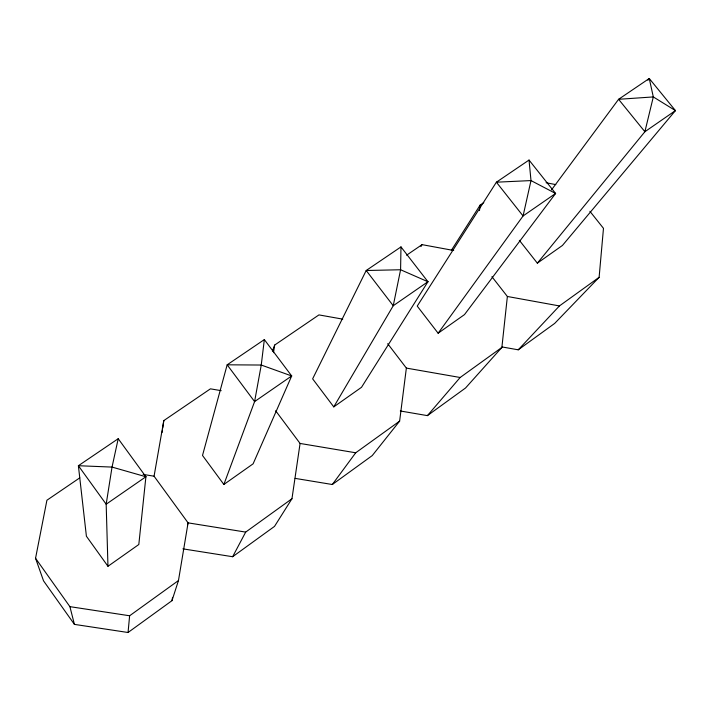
<?xml version="1.0" encoding="UTF-8"?>
<svg xmlns="http://www.w3.org/2000/svg" width="711" height="711" viewBox="0 0 711 711"><rect width="100%" height="100%" fill="white"/><g stroke="black" fill="none" stroke-linecap="round" stroke-linejoin="round"><path stroke-width="1.07" d="M400.977 246.913L400.586 269.753L393.245 305.73L333.77 406.888L312.636 378.847L366.192 270.509L400.977 246.913L427.942 281.734L361.517 387.299L333.77 406.888M502.09 346.95L518.239 349.821L554.669 323.425L599.115 277.326L603.479 228.338L589.908 211.318M79.792 477.836L46.917 500.233L35.55 558.286L43.531 580.843L74.415 624.382L128.051 632.497L129.624 615.77L178.461 580.558L188.077 522.861L154.065 476.201L143.124 474.415M400.302 410.976L427.409 415.624L465.536 388.002L501.877 347.421L507.37 296.478L491.905 276.686M479.49 210.563L480.129 205.097L483.782 202.599M264.341 339.591L261.248 365.036L254.591 401.599L223.867 484.475L202.511 455.458L227.165 364.814L264.341 339.591L291.679 375.959L253.107 463.83L223.867 484.475M295.127 478.379L332.321 484.511L372.244 455.591L399.626 421.134L406.363 368.094L387.708 343.697M162.179 432.368L162.472 430.226M162.766 428.084L163.797 420.601L210.429 388.837L221.192 390.668M182.887 548.848L232.639 556.722L274.508 526.398L291.963 498.74L300.078 443.451L275.646 410.762M273.486 352.683L274.668 345.066L318.937 314.902L342.746 319.141M128.051 632.497L171.991 600.662L172.542 597.4M154.065 476.201L163.797 420.601M118.213 438.714L112.036 467.083L106.17 504.223L107.965 566.294L138.814 544.51L145.906 476.752L118.213 438.714L78.388 465.723L86.404 536.227L107.965 566.294M187.491 524.914L188.077 522.861L245.686 532.095L291.963 498.74M171.991 600.662L178.461 580.558M272.42 351.172L274.668 345.066M232.639 556.722L245.686 532.095M420.965 246.566L422.058 244.646L453.698 250.485M451.316 250.388L480.129 205.097M438.127 333.219L523.074 215.957L555.602 193.463L529.028 160.055L496.394 182.194L417.224 306.103L438.127 333.219L464.496 314.6L555.602 193.463L530.993 180.576L496.394 182.194L523.074 215.957L530.993 180.576L529.028 160.055M332.321 484.511L355.713 452.783L399.626 421.134M551.523 189.864L618.597 99.3L649.259 78.503L675.45 110.596L562.437 245.455L537.347 263.168L519.341 240.309M647.917 80.263L649.259 78.503L653.311 96.927L644.886 131.731L537.347 263.168M427.409 415.624L460.15 377.497L501.877 347.421M518.239 349.821L559.424 305.934L599.115 277.326M406.585 255.196L422.058 244.646M35.55 558.286L69.9 606.652L129.624 615.77M300.078 443.451L355.713 452.783M406.363 368.094L460.15 377.497M507.37 296.478L559.424 305.934M546.084 182.745L555.798 184.602M69.9 606.652L74.415 624.382M145.906 476.752L106.17 504.223L78.388 465.723L112.036 467.083L145.906 476.752M291.679 375.959L254.591 401.599L227.165 364.814L261.248 365.036L291.679 375.959M427.942 281.734L393.245 305.73L366.192 270.509L400.586 269.753L427.942 281.734M675.45 110.596L644.886 131.731L618.597 99.3L653.311 96.927L675.45 110.596"/></g></svg>
